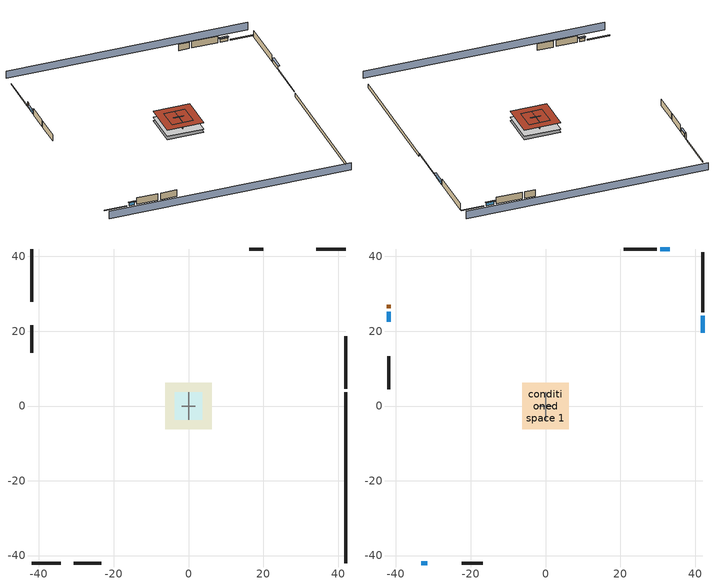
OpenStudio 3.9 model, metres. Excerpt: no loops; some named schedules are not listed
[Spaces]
garage 1
 floor foundation (Slab1 construction): -3.66,-3.66 -3.66,3.66 3.66,3.66 3.66,-3.66 z0
 wall outside (Wall1 construction): -30.66,-42 -23.35,-42 z0.3:2.74
 wall outside (Wall2 construction): -42,21.56 -42,14.25 z0.3:2.74
 wall outside (Wall9 construction): 19.95,42 16.29,42 z0.3:2.74
 wall to conditioned space 1 (Wall5 construction Reversed): 0,-3.66 0,3.66 z0.3:2.74
 wall to conditioned space 1 (Wall6 construction Reversed): 1.83,0 -1.83,0 z0.3:2.74
 roof outside (Roof1 construction): -3.66,3.66 -3.66,-3.66 3.66,-3.66 3.66,3.66 z2.74
crawlspace - vented 1
 floor foundation (Slab2 construction): -6.28,-6.28 -6.28,6.28 6.28,6.28 6.28,-6.28 z-0.91
 wall outside (RimJoist1 construction): 42,4.64 42,18.7 z0.3:0.61
 wall outside (RimJoist2 construction): -42,-42 -34.2,-42 z0.3:0.61
 wall outside (RimJoist3 construction): -42,42 -42,27.95 z0.3:0.61
 wall outside (RimJoist4 construction): 42,42 34.2,42 z0.3:0.61
 wall foundation (FoundationWall1 construction): 42,-42 42,3.72 z-0.91:0.3
conditioned space 1
 floor to crawlspace - vented 1 (Floor1 construction): -6.28,-6.28 -6.28,6.28 6.28,6.28 6.28,-6.28 z0.3
 wall outside (Wall3 construction): 42,25.04 42,41.08 z0.3:2.74
 wall outside (Wall4 construction): -22.42,-42 -16.73,-42 z0.3:2.74
 wall outside (Wall7 construction): -42,13.32 -42,4.48 z0.3:2.74
 wall outside (Wall8 construction): 29.79,42 20.88,42 z0.3:2.74
 wall outside (AdiabaticWallConstruction): 42,19.62 42,24.11 / -42,25.18 -42,22.49 z0.3:1.49; -33.27,-42 -31.59,-42 z0.3:1.43; 33.27,42 30.71,42 z0.3:1.46
 wall outside (AdiabaticWallConstruction 1): -42,27.03 -42,26.11 z0.3:2.34
 window (WindowConstruction): 42,19.62 42,24.11 z0.3:1.49
 window (WindowConstruction 1): -33.27,-42 -31.59,-42 z0.3:1.43
 window (WindowConstruction 2): -42,25.18 -42,22.49 z0.3:1.49
 window (WindowConstruction 3): 33.27,42 30.71,42 z0.3:1.46
 door (Door): -42,27.02 -42,26.11 z0.3:2.34
 roof outside (Roof2 construction): -6.28,6.28 -6.28,-6.28 6.28,-6.28 6.28,6.28 z2.74
shading: 42,46.58 -42,46.58 / -42,-46.58 42,-46.58 z0:2.74; 42,24.42 42,19.32 42.61,19.32 42.61,24.42 z1.8; -31.29,-42 -33.58,-42 -33.58,-42.61 -31.29,-42.61 z1.74; -42,22.19 -42,25.49 -42.61,25.49 -42.61,22.19 z1.8; 30.41,42 33.58,42 33.58,42.61 30.41,42.61 z1.77
[Site]
Portland Intl Arpt_OR: Latitude {deg}=45.59; Longitude {deg}=-122.6; Time Zone {hr}=-8; Elevation {m}=33; Terrain=Suburbs; Keep Site Location Information=Yes
[Site:GroundTemperature:Shallow]
10.2558, 8.96328, 8.85977, 9.47314, 11.9355, 14.3863, 16.5111, 17.8571, 17.9714, 16.8767, 14.8061, 12.4304
[Site:WaterMainsTemperature]
Calculation Method=Schedule; Temperature Schedule=mains temperature schedule
[Building]
Building 1
[Material] Roughness=Rough
Name | Thickness {m} | Conductivity {W/m-K} | Density {kg/m3} | Specific Heat {J/kg-K} | Thermal Absorptance | Solar Absorptance | Visible Absorptance
asphalt or fiberglass shingles | 0.00635 | 0.162714 | 1121.4 | 1465.45 | 0.9 | 0.85 | 0.85
roof rigid ins | 0.00254769 | 0.029427 | 32.04 | 1214.23 | 0.9 | 0.7 | 0.7
osb sheathing 0.5 in. | 0.0127 | 0.115458 | 512.64 | 1214.23 | 0.9 | 0.6 | 0.6
roof rigid ins 1 | 0.103632 | 0.029427 | 32.04 | 1214.23 | 0.9 | 0.7 | 0.7
osb sheathing 0.75 in. | 0.01905 | 0.115458 | 512.64 | 1214.23 | 0.9 | 0.7 | 0.7
roof stud and cavity | 0.2032 | 0.0828465 | 78.34581 | 1123.46 | 0.9 | 0.7 | 0.7
gypsum board | 0.0127 | 0.160291 | 801 | 837.4 | 0.9 | 0.6 | 0.6
wood siding | 0.0254 | 0.102417 | 544.68 | 1172.36 | 0.9 | 0.85 | 0.85
osb sheathing 0.5 in. 1 | 0.0127 | 0.115458 | 512.64 | 1214.23 | 0.9 | 0.7 | 0.7
wall stud and cavity | 0.1397 | 0.727959 | 139.0536 | 1170.24 | 0.9 | 0.6 | 0.6
wall stud and cavity 1 | 0.1397 | 0.550994 | 139.0536 | 1170.24 | 0.9 | 0.7 | 0.7
osb sheathing 0.5 in. 2; osb sheathing 0.5 in. 3 | 0.0127 | 0.115458 | 512.64 | 1214.23
wall stud and cavity 2 | 0.1397 | 0.335416 | 139.0536 | 1170.24 | 0.9 | 0.7 | 0.7
rim joist stud and cavity | 0.0508 | 0.178688 | 50.32683 | 1063.81 | 0.9 | 0.6 | 0.6
floor stud and cavity | 0.1397 | 0.923637 | 92.3553 | 1139.71 | 0.9 | 0.7 | 0.7
floor covering | 0.0127 | 0.0433444 | 54.468 | 1339.84 | 0.9 | 0.6 | 0.6
concrete 4.0 in. | 0.1016 | 1.803125 | 2242.8 | 837.4 | 0.9 | 0.7 | 0.7
concrete 8.0 in. | 0.2032 | 1.803125 | 2242.8 | 837.4 | 0.9 | 0.7 | 0.7
soil 0.5 in. | 0.0127 | 2.4234 | 1842.3 | 418.7 | 0.9 | 0.7 | 0.7
wood siding 1; wood siding 2 | 0.0254 | 0.102417 | 544.68 | 1172.36
wall rigid ins | 0.512978 | 0.029427 | 32.04 | 1214.23 | 0.9 | 0.7 | 0.7
wall stud and cavity 3 | 0.0889 | 0.380278 | 52.3479 | 1209.89 | 0.9 | 0.7 | 0.7
door material | 0.04445 | 0.0612267 | 512.64 | 1214.23 | 0.9 | 0.7 | 0.7
wall stud and cavity 4 | 0.0889 | 0.391764 | 83.0341 | 1211.67 | 0.9 | 0.7 | 0.7
furniture material conditioned space 1; furniture material garage 1 | 0.1524 | 0.115458 | 640.8 | 1214.23 | 0.9 | 0.6 | 0.6
[Construction]
Roof1 construction: asphalt or fiberglass shingles, roof rigid ins, osb sheathing 0.5 in.
Roof2 construction: asphalt or fiberglass shingles, roof rigid ins 1, osb sheathing 0.75 in., roof stud and cavity, gypsum board
Wall1 construction; Wall2 construction: wood siding, osb sheathing 0.5 in. 1, wall stud and cavity
Wall3 construction; Wall4 construction: wood siding, osb sheathing 0.5 in. 1, wall stud and cavity 1, gypsum board
Wall5 construction Reversed: gypsum board, wall stud and cavity 2, osb sheathing 0.5 in. 2
Wall6 construction Reversed: gypsum board, wall stud and cavity 2, osb sheathing 0.5 in. 3
Wall7 construction; Wall8 construction: wood siding, osb sheathing 0.5 in. 3, wall stud and cavity 1, gypsum board
Wall9 construction: wood siding, osb sheathing 0.5 in. 3, wall stud and cavity
RimJoist1 construction; RimJoist2 construction; RimJoist3 construction; RimJoist4 construction: wood siding, rim joist stud and cavity
Floor1 construction: floor stud and cavity, osb sheathing 0.75 in., floor covering
Slab1 construction: concrete 4.0 in.
FoundationWall1 construction: concrete 8.0 in.
Slab2 construction: soil 0.5 in.
WindowConstruction; WindowConstruction 1; WindowConstruction 2; WindowConstruction 3: WindowMaterial
AdiabaticWallConstruction: wood siding 1, wall rigid ins, wall stud and cavity 3, gypsum board
Door: door material
AdiabaticWallConstruction 1: wood siding 2, wall rigid ins, wall stud and cavity 3, gypsum board
PartitionWallConstruction: gypsum board, wall stud and cavity 4, gypsum board
furniture construction conditioned space 1: furniture material conditioned space 1
furniture construction garage 1: furniture material garage 1
[WindowMaterial:SimpleGlazingSystem]
WindowMaterial: U-Factor {W/m2-K}=4.76952; Solar Heat Gain Coefficient=0.63
[ThermalZone] Multiplier=1; Use Ideal Air Loads=No
Name | Volume {m3} | Thermostat
conditioned space | 384.656 | conditioned space temperature setpoint
garage | 130.484
crawlspace - vented | 192.328
[Sizing:Zone] Zone Cooling Design Supply Air Temperature Input Method=SupplyAirTemperature; Zone Cooling Design Supply Air Temperature {C}=14; Zone Cooling Design Supply Air Temperature Difference {deltaC}=11.11; Zone Heating Design Supply Air Temperature Input Method=SupplyAirTemperature; Zone Heating Design Supply Air Temperature {C}=40; Zone Heating Design Supply Air Temperature Difference {deltaC}=11.11; Zone Cooling Design Supply Air Humidity Ratio {kg-H2O/kg-air}=0.0085; Zone Heating Design Supply Air Humidity Ratio {kg-H2O/kg-air}=0.008; Cooling Design Air Flow Method=DesignDay; Heating Design Air Flow Method=DesignDay; Account for Dedicated Outdoor Air System=No; Dedicated Outdoor Air System Control Strategy=NeutralSupplyAir; Dedicated Outdoor Air Low Setpoint Temperature for Design {C}=autosize; Dedicated Outdoor Air High Setpoint Temperature for Design {C}=autosize; Zone Load Sizing Method=Sensible Load Only No Latent Load; Zone Latent Cooling Design Supply Air Humidity Ratio Input Method=HumidityRatioDifference; Zone Cooling Design Supply Air Humidity Ratio Difference {kgWater/kgDryAir}=0.005; Zone Latent Heating Design Supply Air Humidity Ratio Input Method=HumidityRatioDifference; Zone Humidification Design Supply Air Humidity Ratio Difference {kgWater/kgDryAir}=0.005; Sizing Option=Coincident
garage; crawlspace - vented
[Space]
Name | Thermal Zone | Volume {m3}
conditioned space 1 | conditioned space | 384.656
garage 1 | garage | 130.484
crawlspace - vented 1 | crawlspace - vented | 192.328
[ThermostatSetpoint:DualSetpoint]
conditioned space temperature setpoint: Heating Setpoint Temperature Schedule=heating setpoint; Cooling Setpoint Temperature Schedule=cooling setpoint; Temperature Difference Between Cutout And Setpoint {deltaC}=0
[Foundation:Kiva] Wall Depth Below Slab {m}=0.2032
Name | Initial Indoor Air Temperature {C} | Wall Height Above Grade {m}
Foundation Kiva 1 | 13.4258 | 0.1016
Foundation Kiva 2 | 7.97214 | 0.3048
[Foundation:Kiva:Settings]
Soil Conductivity {W/m-K}=2.4234; Soil Density {kg/m3}=1842.3; Soil Specific Heat {J/kg-K}=418.7; Ground Solar Absorptivity=0.9; Ground Thermal Absorptivity=0.9; Ground Surface Roughness {m}=0.03; Far-Field Width {m}=40; Deep-Ground Boundary Condition=ZeroFlux; Deep-Ground Depth {m}=40; Minimum Cell Dimension {m}=0.2; Maximum Cell Growth Coefficient=3; Simulation Timestep=Timestep
[SurfaceProperty:ExposedFoundationPerimeter] Exposed Perimeter Calculation Method=TotalExposedPerimeter
Name | Total Exposed Perimeter {m}
Slab1 | 18.288
Slab2 | 45.72
[SurfaceProperty:IncidentSolarMultiplier] Incident Solar Multiplier=1; Incident Solar Multiplier Schedule=trans schedule winter=0.85 summer=0.7
Window1; Window2; Window3; Window4
[InternalMass:Definition] Design Level Calculation Method=SurfaceArea
Name | Construction | Surface Area {m2}
partition wall mass | PartitionWallConstruction | 157.749
furniture mass conditioned space 1 | furniture construction conditioned space 1 | 63.09974
furniture mass garage 1 | furniture construction garage 1 | 5.35122
[InternalMass] Multiplier=1
Name | Internal Mass Definition | Space or SpaceType
partition wall mass | partition wall mass | conditioned space 1
furniture mass conditioned space 1 | furniture mass conditioned space 1 | conditioned space 1
furniture mass garage 1 | furniture mass garage 1 | garage 1
[EnergyManagementSystem:Sensor]
Name | Output Variable or Output Meter Index Key | Output Variable or Output Meter
water_heater_amb_temp | garage | Zone Mean Air Temperature
water_heater_amb_rh | garage | Zone Air Relative Humidity
water_heater_T_set | water heater setpoint | Schedule Value
out_pb_s |  | Site Outdoor Air Barometric Pressure
out_wt_s |  | Site Outdoor Air Humidity Ratio
site_vw_s |  | Site Wind Speed
cool_season | cooling season schedule | Schedule Value
natural_vent_s | natural vent schedule | Schedule Value
htg_sp_s | heating setpoint | Schedule Value
clg_sp_s | cooling setpoint | Schedule Value
mech_vent_range_fan_0_sch_s | mech vent range fan 0 schedule | Schedule Value
mech_vent_bath_fan_0_sch_s | mech vent bath fan 0 schedule | Schedule Value
clothes_dryer_exhaust_0_sch_s | clothes_dryer | Schedule Value
htg_load_cond |  | Heating:EnergyTransfer:Zone:CONDITIONED SPACE
clg_load_cond |  | Cooling:EnergyTransfer:Zone:CONDITIONED SPACE
s_conv | Floor1 | Surface Inside Face Convection Heat Gain Energy
s_ig | Floor1 | Surface Inside Face Internal Gains Radiation Heat Gain Energy
s_sol | Floor1 | Surface Inside Face Solar Radiation Heat Gain Energy
s_lgt | Floor1 | Surface Inside Face Lights Radiation Heat Gain Energy
s_surf | Floor1 | Surface Inside Face Net Surface Thermal Radiation Heat Gain Energy
s_conv_1 | Roof2 | Surface Inside Face Convection Heat Gain Energy
s_ig_1 | Roof2 | Surface Inside Face Internal Gains Radiation Heat Gain Energy
s_sol_1 | Roof2 | Surface Inside Face Solar Radiation Heat Gain Energy
s_lgt_1 | Roof2 | Surface Inside Face Lights Radiation Heat Gain Energy
s_surf_1 | Roof2 | Surface Inside Face Net Surface Thermal Radiation Heat Gain Energy
ss_sol | Door1 | Surface Inside Face Solar Radiation Heat Gain Energy
ss_lgt | Door1 | Surface Inside Face Lights Radiation Heat Gain Energy
ss_conv | Door1 | Surface Inside Face Convection Heat Gain Energy
ss_ig | Door1 | Surface Inside Face Internal Gains Radiation Heat Gain Energy
ss_surf | Door1 | Surface Inside Face Net Surface Thermal Radiation Heat Gain Energy
ss_conv_1 | Window1 | Surface Inside Face Convection Heat Gain Energy
ss_ig_1 | Window1 | Surface Inside Face Internal Gains Radiation Heat Gain Energy
ss_surf_1 | Window1 | Surface Inside Face Net Surface Thermal Radiation Heat Gain Energy
ss_trans_in | Window1 | Surface Window Transmitted Solar Radiation Rate
ss_back_out | Window1 | Surface Window Shortwave from Zone Back Out Window Heat Transfer Rate
ss_trans_out | Window1 | Surface Inside Face Initial Transmitted Diffuse Transmitted Out Window Solar Radiation Rate
ss_conv_2 | Window2 | Surface Inside Face Convection Heat Gain Energy
ss_ig_2 | Window2 | Surface Inside Face Internal Gains Radiation Heat Gain Energy
ss_surf_2 | Window2 | Surface Inside Face Net Surface Thermal Radiation Heat Gain Energy
ss_trans_in_1 | Window2 | Surface Window Transmitted Solar Radiation Rate
ss_back_out_1 | Window2 | Surface Window Shortwave from Zone Back Out Window Heat Transfer Rate
ss_trans_out_1 | Window2 | Surface Inside Face Initial Transmitted Diffuse Transmitted Out Window Solar Radiation Rate
ss_conv_3 | Window3 | Surface Inside Face Convection Heat Gain Energy
ss_ig_3 | Window3 | Surface Inside Face Internal Gains Radiation Heat Gain Energy
ss_surf_3 | Window3 | Surface Inside Face Net Surface Thermal Radiation Heat Gain Energy
ss_trans_in_2 | Window3 | Surface Window Transmitted Solar Radiation Rate
ss_back_out_2 | Window3 | Surface Window Shortwave from Zone Back Out Window Heat Transfer Rate
ss_trans_out_2 | Window3 | Surface Inside Face Initial Transmitted Diffuse Transmitted Out Window Solar Radiation Rate
ss_conv_4 | Window4 | Surface Inside Face Convection Heat Gain Energy
ss_ig_4 | Window4 | Surface Inside Face Internal Gains Radiation Heat Gain Energy
ss_surf_4 | Window4 | Surface Inside Face Net Surface Thermal Radiation Heat Gain Energy
ss_trans_in_3 | Window4 | Surface Window Transmitted Solar Radiation Rate
ss_back_out_3 | Window4 | Surface Window Shortwave from Zone Back Out Window Heat Transfer Rate
ss_trans_out_3 | Window4 | Surface Inside Face Initial Transmitted Diffuse Transmitted Out Window Solar Radiation Rate
s_conv_2 | Wall3 | Surface Inside Face Convection Heat Gain Energy
s_ig_2 | Wall3 | Surface Inside Face Internal Gains Radiation Heat Gain Energy
s_sol_2 | Wall3 | Surface Inside Face Solar Radiation Heat Gain Energy
s_lgt_2 | Wall3 | Surface Inside Face Lights Radiation Heat Gain Energy
s_surf_2 | Wall3 | Surface Inside Face Net Surface Thermal Radiation Heat Gain Energy
s_conv_3 | Wall4 | Surface Inside Face Convection Heat Gain Energy
s_ig_3 | Wall4 | Surface Inside Face Internal Gains Radiation Heat Gain Energy
s_sol_3 | Wall4 | Surface Inside Face Solar Radiation Heat Gain Energy
s_lgt_3 | Wall4 | Surface Inside Face Lights Radiation Heat Gain Energy
s_surf_3 | Wall4 | Surface Inside Face Net Surface Thermal Radiation Heat Gain Energy
s_conv_4 | Wall5 | Surface Inside Face Convection Heat Gain Energy
s_ig_4 | Wall5 | Surface Inside Face Internal Gains Radiation Heat Gain Energy
s_sol_4 | Wall5 | Surface Inside Face Solar Radiation Heat Gain Energy
s_lgt_4 | Wall5 | Surface Inside Face Lights Radiation Heat Gain Energy
s_surf_4 | Wall5 | Surface Inside Face Net Surface Thermal Radiation Heat Gain Energy
s_conv_5 | Wall6 | Surface Inside Face Convection Heat Gain Energy
s_ig_5 | Wall6 | Surface Inside Face Internal Gains Radiation Heat Gain Energy
s_sol_5 | Wall6 | Surface Inside Face Solar Radiation Heat Gain Energy
s_lgt_5 | Wall6 | Surface Inside Face Lights Radiation Heat Gain Energy
s_surf_5 | Wall6 | Surface Inside Face Net Surface Thermal Radiation Heat Gain Energy
s_conv_6 | Wall7 | Surface Inside Face Convection Heat Gain Energy
s_ig_6 | Wall7 | Surface Inside Face Internal Gains Radiation Heat Gain Energy
s_sol_6 | Wall7 | Surface Inside Face Solar Radiation Heat Gain Energy
s_lgt_6 | Wall7 | Surface Inside Face Lights Radiation Heat Gain Energy
s_surf_6 | Wall7 | Surface Inside Face Net Surface Thermal Radiation Heat Gain Energy
s_conv_7 | Wall8 | Surface Inside Face Convection Heat Gain Energy
s_ig_7 | Wall8 | Surface Inside Face Internal Gains Radiation Heat Gain Energy
s_sol_7 | Wall8 | Surface Inside Face Solar Radiation Heat Gain Energy
s_lgt_7 | Wall8 | Surface Inside Face Lights Radiation Heat Gain Energy
s_surf_7 | Wall8 | Surface Inside Face Net Surface Thermal Radiation Heat Gain Energy
im_conv | furniture mass conditioned space 1 | Surface Inside Face Convection Heat Gain Energy
im_ig | furniture mass conditioned space 1 | Surface Inside Face Internal Gains Radiation Heat Gain Energy
im_sol | furniture mass conditioned space 1 | Surface Inside Face Solar Radiation Heat Gain Energy
im_lgt | furniture mass conditioned space 1 | Surface Inside Face Lights Radiation Heat Gain Energy
im_surf | furniture mass conditioned space 1 | Surface Inside Face Net Surface Thermal Radiation Heat Gain Energy
im_conv_1 | partition wall mass | Surface Inside Face Convection Heat Gain Energy
im_ig_1 | partition wall mass | Surface Inside Face Internal Gains Radiation Heat Gain Energy
im_sol_1 | partition wall mass | Surface Inside Face Solar Radiation Heat Gain Energy
im_lgt_1 | partition wall mass | Surface Inside Face Lights Radiation Heat Gain Energy
im_surf_1 | partition wall mass | Surface Inside Face Net Surface Thermal Radiation Heat Gain Energy
airflow_gain | infil flow | Infiltration Sensible Heat Gain Energy
airflow_loss | infil flow | Infiltration Sensible Heat Loss Energy
airflow_gain_1 | natural vent flow | Infiltration Sensible Heat Gain Energy
airflow_loss_1 | natural vent flow | Infiltration Sensible Heat Loss Energy
airflow_gain_2 | whole house fan flow | Infiltration Sensible Heat Gain Energy
airflow_loss_2 | whole house fan flow | Infiltration Sensible Heat Loss Energy
mv_conv | mech vent bath fan 0 | Electric Equipment Convective Heating Energy
mv_rad | mech vent bath fan 0 | Electric Equipment Radiant Heating Energy
mv_conv_1 | mech vent house fan | Electric Equipment Convective Heating Energy
mv_rad_1 | mech vent house fan | Electric Equipment Radiant Heating Energy
mv_conv_2 | mech vent house fan cfis | Electric Equipment Convective Heating Energy
mv_rad_2 | mech vent house fan cfis | Electric Equipment Radiant Heating Energy
mv_conv_3 | mech vent range fan 0 | Electric Equipment Convective Heating Energy
mv_rad_3 | mech vent range fan 0 | Electric Equipment Radiant Heating Energy
mv_conv_4 | mech vent house fan latent load | Other Equipment Convective Heating Energy
mv_rad_4 | mech vent house fan latent load | Other Equipment Radiant Heating Energy
mv_conv_5 | mech vent house fan sensible load | Other Equipment Convective Heating Energy
mv_rad_5 | mech vent house fan sensible load | Other Equipment Radiant Heating Energy
ig_lgt_conv | interior lighting | Lights Convective Heating Energy
ig_lgt_rad | interior lighting | Lights Radiant Heating Energy
ig_lgt_vis | interior lighting | Lights Visible Radiation Heating Energy
ig_ee_conv | ceiling fan | Electric Equipment Convective Heating Energy
ig_ee_rad | ceiling fan | Electric Equipment Radiant Heating Energy
ig_ee_conv_1 | clothes dryer | Electric Equipment Convective Heating Energy
ig_ee_rad_1 | clothes dryer | Electric Equipment Radiant Heating Energy
ig_ee_conv_2 | clothes washer | Electric Equipment Convective Heating Energy
ig_ee_rad_2 | clothes washer | Electric Equipment Radiant Heating Energy
ig_ee_conv_3 | cooking range | Electric Equipment Convective Heating Energy
ig_ee_rad_3 | cooking range | Electric Equipment Radiant Heating Energy
ig_ee_conv_4 | dishwasher | Electric Equipment Convective Heating Energy
ig_ee_rad_4 | dishwasher | Electric Equipment Radiant Heating Energy
ig_ee_conv_5 | fridge | Electric Equipment Convective Heating Energy
ig_ee_rad_5 | fridge | Electric Equipment Radiant Heating Energy
ig_ee_conv_6 | misc plug loads | Electric Equipment Convective Heating Energy
ig_ee_rad_6 | misc plug loads | Electric Equipment Radiant Heating Energy
ig_ee_conv_7 | misc tv | Electric Equipment Convective Heating Energy
ig_ee_rad_7 | misc tv | Electric Equipment Radiant Heating Energy
ig_ee_conv_8 | whole house fan | Electric Equipment Convective Heating Energy
ig_ee_rad_8 | whole house fan | Electric Equipment Radiant Heating Energy
ig_oe_conv | clothes dryer 1 | Other Equipment Convective Heating Energy
ig_oe_rad | clothes dryer 1 | Other Equipment Radiant Heating Energy
ig_oe_conv_1 | cooking range 1 | Other Equipment Convective Heating Energy
ig_oe_rad_1 | cooking range 1 | Other Equipment Radiant Heating Energy
ig_oe_conv_2 | general water use latent | Other Equipment Convective Heating Energy
ig_oe_rad_2 | general water use latent | Other Equipment Radiant Heating Energy
ig_oe_conv_3 | general water use sensible | Other Equipment Convective Heating Energy
ig_oe_rad_3 | general water use sensible | Other Equipment Radiant Heating Energy
[ElectricEquipment:Definition] Design Level Calculation Method=EquipmentLevel
Name | Design Level {W} | Fraction Latent | Fraction Radiant | Fraction Lost
ceiling fan | 17.8185 | 0 | 0.558 | 0
clothes washer | 237.141 | 0.03 | 0.162 | 0.7
clothes dryer | 3416.69 | 0.015 | 0.081 | 0.85
dishwasher | 448.504 | 0.3 | 0.18 | 0.4
fridge | 45.9075 | 0 | 0.6 | 0
freezer | 194.914 | 0 | 0.6 | 0
cooking range | 86.3245 | 0.16 | 0.384 | 0.2
misc tv | 1286.84 | 0 | 0.6 | 0
misc plug loads | 902.47 | 0.021 | 0.558 | 0.049
whole house fan; mech vent house fan | 0 | 0 | 0 | 1
mech vent house fan cfis | 0 | 0 | 0 | 0
mech vent range fan 0; mech vent bath fan 0 | 30 | 0 | 0 | 1
[ElectricEquipment]
Name | Electric Equipment Definition | Space or SpaceType | Schedule
ceiling fan | ceiling fan | conditioned space 1 | ceiling_fan
clothes washer | clothes washer | conditioned space 1 | clothes_washer
clothes dryer | clothes dryer | conditioned space 1 | clothes_dryer
dishwasher | dishwasher | conditioned space 1 | dishwasher
fridge | fridge | conditioned space 1 | fridge schedule
freezer | freezer | garage 1 | freezer schedule
cooking range | cooking range | conditioned space 1 | cooking_range
misc tv | misc tv | conditioned space 1 | plug_loads_tv
misc plug loads | misc plug loads | conditioned space 1 | plug_loads_other
whole house fan | whole house fan | conditioned space 1 | Always On Discrete
mech vent house fan | mech vent house fan | conditioned space 1 | mech vent house fan schedule
mech vent house fan cfis | mech vent house fan cfis | conditioned space 1 | mech vent house fan cfis schedule
mech vent range fan 0 | mech vent range fan 0 | conditioned space 1 | mech vent range fan 0 schedule
mech vent bath fan 0 | mech vent bath fan 0 | conditioned space 1 | mech vent bath fan 0 schedule
[OtherEquipment:Definition] Design Level Calculation Method=EquipmentLevel
Name | Design Level {W} | Fraction Latent | Fraction Radiant | Fraction Lost
water heater sens; mech vent house fan sensible load | 0 | 0 | 0 | 0
water heater lat; mech vent house fan latent load | 0 | 1 | 0 | 0
water heater energy adjustment1 | 0.01 | 0 | 0 | 1
clothes dryer 2 | 0 | 0.015 | 0.081 | 0.85
cooking range 2 | 2529.92 | 0.16 | 0.384 | 0.2
general water use sensible | -98.09 | 0 | 0.6 | 0
general water use latent | 99.529 | 1 | 0 | 0
[OtherEquipment]
Name | Other Equipment Definition | Space or SpaceType | Schedule | Fuel Type
water heater sens | water heater sens | garage 1 | Always On Discrete
water heater lat | water heater lat | garage 1 | Always On Discrete
water heater energy adjustment1 | water heater energy adjustment1 | garage 1 | Always On Discrete | Electricity
clothes dryer 1 | clothes dryer 2 | conditioned space 1 | clothes_dryer | Electricity
cooking range 1 | cooking range 2 | conditioned space 1 | cooking_range | NaturalGas
general water use sensible | general water use sensible | conditioned space 1 | general water use schedule
general water use latent | general water use latent | conditioned space 1 | general water use schedule
mech vent house fan sensible load | mech vent house fan sensible load | conditioned space 1 | Always On Discrete
mech vent house fan latent load | mech vent house fan latent load | conditioned space 1 | Always On Discrete
[WaterUse:Equipment:Definition]
Name | Peak Flow Rate {m3/s}
clothes washer | 2.25753e-06
dishwasher | 5.55256e-06
[Lights:Definition] Design Level Calculation Method=LightingLevel; Fraction Radiant=0.6; Fraction Visible=0.2; Return Air Fraction=0
Name | Lighting Level {W}
interior lighting | 334.543
garage lighting | 13.4368
[Lights] Fraction Replaceable=1
Name | Lights Definition | Space or SpaceType | Schedule
interior lighting | interior lighting | conditioned space 1 | lighting_interior
garage lighting | garage lighting | garage 1 | lighting_garage
[Exterior:Lights:Definition]
exterior lighting: Design Level {W}=10.6381
[Exterior:Lights]
exterior lighting: Exterior Lights Definition=exterior lighting; Schedule=exterior lighting schedule
[People:Definition]
occupants: Number of People Calculation Method=People; Number of People {people}=5; Fraction Radiant=0.314171; Sensible Heat Fraction=0.56303; Carbon Dioxide Generation Rate {m3/s-W}=0; Enable ASHRAE 55 Comfort Warnings=No; Mean Radiant Temperature Calculation Type=EnclosureAveraged
[People]
occupants: People Definition=occupants; Space or SpaceType=conditioned space 1; Number of People Schedule=occupants; Activity Level Schedule=occupants activity schedule; Multiplier=1
[SpaceInfiltration:DesignFlowRate] Schedule=Always On Discrete
Name | Space or SpaceType | Design Flow Rate Calculation Method | Design Flow Rate {m3/s} | Air Changes per Hour {1/hr} | Constant Term Coefficient | Temperature Term Coefficient | Velocity Term Coefficient | Velocity Squared Term Coefficient
natural vent flow; whole house fan flow; infil flow | conditioned space 1 | Flow/Space | 0
infil crawlspace - vented 1 | crawlspace - vented 1 | AirChanges/Hour |  | 2.6013 | 1 | 0 | 0 | 0
[SpaceInfiltration:EffectiveLeakageArea]
infil garage 1: Space or SpaceType=garage 1; Schedule=Always On Discrete; Effective Air Leakage Area {cm2}=543.674; Stack Coefficient=0.000129147; Wind Coefficient=4.64657e-05
